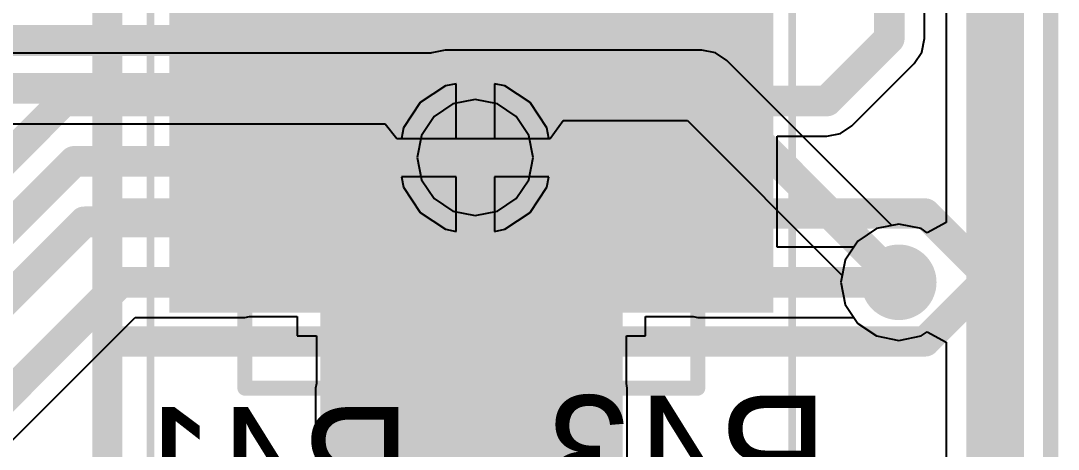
# Model space of a CAD drawing. Header units: millimetres. Extents: x 3.6 to 6.79, y 1.07 to 2.73.
# Drawn here: x 6.5175 to 6.7881, y 1.755 to 1.8666 of the extents above; entities that cross this region are included whole.
import ezdxf

# ---------------------------------------------------------------- set-up
doc = ezdxf.new("R2010")
doc.units = ezdxf.units.MM
doc.header["$MEASUREMENT"] = 0
for name, color, linetype in [('BottomLayer', 5, 'Continuous'), ('BottomOverlay', 54, 'Continuous'), ('KeepOutLayer', 6, 'Continuous'), ('Mechanical13', 56, 'Continuous'), ('Mechanical15', 56, 'Continuous'), ('MidLayer1', 16, 'Continuous'), ('MidLayer2', 76, 'Continuous'), ('MultiLayer', 9, 'Continuous'), ('TopLayer', 1, 'Continuous'), ('TopOverlay', 2, 'Continuous'), ('TopPaste', 8, 'Continuous'), ('TopSolder', 216, 'Continuous'), ('ViaHoleLayer', 16, 'Continuous')]:
    doc.layers.add(name, color=color, linetype=linetype)

# ---------------------------------------------------------------- blocks, each defined once
blk = doc.blocks.new('QFN40P300X300X80_21N_D_6')
at = {"layer": 'Mechanical13', "const_width": 0.00394}
for points in [[(-0.05906, 0.04331), (-0.04331, 0.05906)], [(-0.05906, -0.05906), (-0.05906, 0.05906)], [(-0.05906, 0.05906), (0.05906, 0.05906)], [(0.05906, -0.05906), (0.05906, 0.05906)], [(-0.05906, -0.05906), (0.05906, -0.05906)]]:
    blk.add_lwpolyline(points, dxfattribs=at)
at = {"layer": 'Mechanical13', "const_width": 0.00197}
for points in [[(-0.06004, 0.05906, 1), (-0.05807, 0.05906, 1)], [(-0.06004, 0.05906, 1), (-0.05807, 0.05906, 1)], [(-0.04429, 0.05906, 1), (-0.04232, 0.05906, 1)], [(0.05807, 0.05906, 1), (0.06004, 0.05906, 1)], [(0.05807, 0.05906, 1), (0.06004, 0.05906, 1)], [(-0.06004, 0.04331, 1), (-0.05807, 0.04331, 1)], [(-0.06004, -0.05906, 1), (-0.05807, -0.05906, 1)], [(-0.06004, -0.05906, 1), (-0.05807, -0.05906, 1)], [(0.05807, -0.05906, 1), (0.06004, -0.05906, 1)], [(0.05807, -0.05906, 1), (0.06004, -0.05906, 1)]]:
    blk.add_lwpolyline(points, format="xyb", close=True, dxfattribs=at)
at = {"layer": 'Mechanical15', "const_width": 0.00197}
for points in [[(-0.08366, -0.08366), (-0.08366, 0.08366)], [(-0.08366, 0.08366), (0.08366, 0.08366)], [(0.08366, -0.08366), (0.08366, 0.08366)], [(-0.08366, -0.08366), (0.08366, -0.08366)]]:
    blk.add_lwpolyline(points, dxfattribs=at)
at = {"layer": 'Mechanical15', "const_width": 0.000984}
for points in [[(-0.08415, 0.08366, 1), (-0.08317, 0.08366, 1)], [(-0.08415, 0.08366, 1), (-0.08317, 0.08366, 1)], [(0.08317, 0.08366, 1), (0.08415, 0.08366, 1)], [(0.08317, 0.08366, 1), (0.08415, 0.08366, 1)], [(-0.08415, -0.08366, 1), (-0.08317, -0.08366, 1)], [(-0.08415, -0.08366, 1), (-0.08317, -0.08366, 1)], [(0.08317, -0.08366, 1), (0.08415, -0.08366, 1)], [(0.08317, -0.08366, 1), (0.08415, -0.08366, 1)]]:
    blk.add_lwpolyline(points, format="xyb", close=True, dxfattribs=at)
at = {"layer": 'TopLayer'}
for points in [[(-0.02756, 0.04331), (-0.02756, 0.0748), (-0.03543, 0.04331), (-0.03543, 0.0748)], [(-0.01181, 0.04331), (-0.01181, 0.0748), (-0.01969, 0.04331), (-0.01969, 0.0748)], [(0.00394, 0.04331), (0.00394, 0.0748), (-0.00394, 0.04331), (-0.00394, 0.0748)], [(0.01969, 0.04331), (0.01969, 0.0748), (0.01181, 0.04331), (0.01181, 0.0748)], [(0.03543, 0.04331), (0.03543, 0.0748), (0.02756, 0.04331), (0.02756, 0.0748)], [(-0.0748, 0.02756), (-0.04331, 0.02756), (-0.0748, 0.03543), (-0.04331, 0.03543)], [(0.03543, -0.03543), (0.03543, 0.03543), (-0.03543, -0.03543), (-0.03543, 0.03543)], [(0.04331, 0.02756), (0.0748, 0.02756), (0.04331, 0.03543), (0.0748, 0.03543)], [(-0.0748, 0.01181), (-0.04331, 0.01181), (-0.0748, 0.01969), (-0.04331, 0.01969)], [(0.04331, 0.01181), (0.0748, 0.01181), (0.04331, 0.01969), (0.0748, 0.01969)], [(-0.0748, -0.00394), (-0.04331, -0.00394), (-0.0748, 0.00394), (-0.04331, 0.00394)], [(0.04331, -0.00394), (0.0748, -0.00394), (0.04331, 0.00394), (0.0748, 0.00394)], [(-0.0748, -0.01969), (-0.04331, -0.01969), (-0.0748, -0.01181), (-0.04331, -0.01181)], [(0.04331, -0.01969), (0.0748, -0.01969), (0.04331, -0.01181), (0.0748, -0.01181)], [(-0.0748, -0.03543), (-0.04331, -0.03543), (-0.0748, -0.02756), (-0.04331, -0.02756)], [(0.04331, -0.03543), (0.0748, -0.03543), (0.04331, -0.02756), (0.0748, -0.02756)], [(-0.02756, -0.0748), (-0.02756, -0.04331), (-0.03543, -0.0748), (-0.03543, -0.04331)], [(-0.01181, -0.0748), (-0.01181, -0.04331), (-0.01969, -0.0748), (-0.01969, -0.04331)], [(0.00394, -0.0748), (0.00394, -0.04331), (-0.00394, -0.0748), (-0.00394, -0.04331)], [(0.01969, -0.0748), (0.01969, -0.04331), (0.01181, -0.0748), (0.01181, -0.04331)], [(0.03543, -0.0748), (0.03543, -0.04331), (0.02756, -0.0748), (0.02756, -0.04331)]]:
    blk.add_solid(points, dxfattribs=at)
at = {"layer": 'TopOverlay'}
for points, const_width in [([(-0.07087, 0.05512, 1), (-0.07874, 0.05512, 1)], 0.00787), ([(-0.08071, 0.05512, 1), (-0.07677, 0.05512, 1)], 0.00394), ([(-0.07283, 0.05512, 1), (-0.0689, 0.05512, 1)], 0.00394)]:
    blk.add_lwpolyline(points, format="xyb", close=True, dxfattribs=dict(at, const_width=const_width))
at = {"layer": 'TopPaste'}
for points in [[(-0.02756, 0.04331), (-0.02756, 0.0748), (-0.03543, 0.04331), (-0.03543, 0.0748)], [(-0.01181, 0.04331), (-0.01181, 0.0748), (-0.01969, 0.04331), (-0.01969, 0.0748)], [(0.00394, 0.04331), (0.00394, 0.0748), (-0.00394, 0.04331), (-0.00394, 0.0748)], [(0.01969, 0.04331), (0.01969, 0.0748), (0.01181, 0.04331), (0.01181, 0.0748)], [(0.03543, 0.04331), (0.03543, 0.0748), (0.02756, 0.04331), (0.02756, 0.0748)], [(-0.0748, 0.02756), (-0.04331, 0.02756), (-0.0748, 0.03543), (-0.04331, 0.03543)], [(0.03543, -0.03543), (0.03543, 0.03543), (-0.03543, -0.03543), (-0.03543, 0.03543)], [(0.04331, 0.02756), (0.0748, 0.02756), (0.04331, 0.03543), (0.0748, 0.03543)], [(-0.0748, 0.01181), (-0.04331, 0.01181), (-0.0748, 0.01969), (-0.04331, 0.01969)], [(0.04331, 0.01181), (0.0748, 0.01181), (0.04331, 0.01969), (0.0748, 0.01969)], [(-0.0748, -0.00394), (-0.04331, -0.00394), (-0.0748, 0.00394), (-0.04331, 0.00394)], [(0.04331, -0.00394), (0.0748, -0.00394), (0.04331, 0.00394), (0.0748, 0.00394)], [(-0.0748, -0.01969), (-0.04331, -0.01969), (-0.0748, -0.01181), (-0.04331, -0.01181)], [(0.04331, -0.01969), (0.0748, -0.01969), (0.04331, -0.01181), (0.0748, -0.01181)], [(-0.0748, -0.03543), (-0.04331, -0.03543), (-0.0748, -0.02756), (-0.04331, -0.02756)], [(0.04331, -0.03543), (0.0748, -0.03543), (0.04331, -0.02756), (0.0748, -0.02756)], [(-0.02756, -0.0748), (-0.02756, -0.04331), (-0.03543, -0.0748), (-0.03543, -0.04331)], [(-0.01181, -0.0748), (-0.01181, -0.04331), (-0.01969, -0.0748), (-0.01969, -0.04331)], [(0.00394, -0.0748), (0.00394, -0.04331), (-0.00394, -0.0748), (-0.00394, -0.04331)], [(0.01969, -0.0748), (0.01969, -0.04331), (0.01181, -0.0748), (0.01181, -0.04331)], [(0.03543, -0.0748), (0.03543, -0.04331), (0.02756, -0.0748), (0.02756, -0.04331)]]:
    blk.add_solid(points, dxfattribs=at)
at = {"layer": 'TopSolder'}
for points in [[(-0.02356, 0.03931), (-0.02356, 0.0788), (-0.03943, 0.03931), (-0.03943, 0.0788)], [(-0.00781, 0.03931), (-0.00781, 0.0788), (-0.02369, 0.03931), (-0.02369, 0.0788)], [(0.00794, 0.03931), (0.00794, 0.0788), (-0.00794, 0.03931), (-0.00794, 0.0788)], [(0.02369, 0.03931), (0.02369, 0.0788), (0.00781, 0.03931), (0.00781, 0.0788)], [(0.03943, 0.03931), (0.03943, 0.0788), (0.02356, 0.03931), (0.02356, 0.0788)], [(-0.0788, 0.02356), (-0.03931, 0.02356), (-0.0788, 0.03943), (-0.03931, 0.03943)], [(0.03943, -0.03943), (0.03943, 0.03943), (-0.03943, -0.03943), (-0.03943, 0.03943)], [(0.03931, 0.02356), (0.0788, 0.02356), (0.03931, 0.03943), (0.0788, 0.03943)], [(-0.0788, 0.00781), (-0.03931, 0.00781), (-0.0788, 0.02369), (-0.03931, 0.02369)], [(0.03931, 0.00781), (0.0788, 0.00781), (0.03931, 0.02369), (0.0788, 0.02369)], [(-0.0788, -0.00794), (-0.03931, -0.00794), (-0.0788, 0.00794), (-0.03931, 0.00794)], [(0.03931, -0.00794), (0.0788, -0.00794), (0.03931, 0.00794), (0.0788, 0.00794)], [(-0.0788, -0.02369), (-0.03931, -0.02369), (-0.0788, -0.00781), (-0.03931, -0.00781)], [(0.03931, -0.02369), (0.0788, -0.02369), (0.03931, -0.00781), (0.0788, -0.00781)], [(-0.0788, -0.03943), (-0.03931, -0.03943), (-0.0788, -0.02356), (-0.03931, -0.02356)], [(0.03931, -0.03943), (0.0788, -0.03943), (0.03931, -0.02356), (0.0788, -0.02356)], [(-0.02356, -0.0788), (-0.02356, -0.03931), (-0.03943, -0.0788), (-0.03943, -0.03931)], [(-0.00781, -0.0788), (-0.00781, -0.03931), (-0.02369, -0.0788), (-0.02369, -0.03931)], [(0.00794, -0.0788), (0.00794, -0.03931), (-0.00794, -0.0788), (-0.00794, -0.03931)], [(0.02369, -0.0788), (0.02369, -0.03931), (0.00781, -0.0788), (0.00781, -0.03931)], [(0.03943, -0.0788), (0.03943, -0.03931), (0.02356, -0.0788), (0.02356, -0.03931)]]:
    blk.add_solid(points, dxfattribs=at)
blk = doc.blocks.new('JP3_D2C_B_114')
at = {"layer": 'BottomOverlay', "const_width": 0.00787}
for points in [[(0.08333, 0.42239), (0.1, 0.43906)], [(0.11667, 0.42239), (0.1, 0.43906)], [(0.08333, 0.21006), (0.08333, 0.42239)], [(0.11667, 0.20906), (0.11667, 0.42239)], [(0.15, 0.20906), (-0.15, 0.20906)]]:
    blk.add_lwpolyline(points, dxfattribs=at)
at = {"layer": 'BottomOverlay', "const_width": 0.00394}
for points in [[(0.09803, 0.43906, 1), (0.10197, 0.43906, 1)], [(0.09803, 0.43906, 1), (0.10197, 0.43906, 1)], [(0.08137, 0.42239, 1), (0.0853, 0.42239, 1)], [(0.08137, 0.42239, 1), (0.0853, 0.42239, 1)], [(0.1147, 0.42239, 1), (0.11864, 0.42239, 1)], [(0.1147, 0.42239, 1), (0.11864, 0.42239, 1)], [(0.08137, 0.21006, 1), (0.0853, 0.21006, 1)], [(0.1147, 0.20906, 1), (0.11864, 0.20906, 1)]]:
    blk.add_lwpolyline(points, format="xyb", close=True, dxfattribs=at)
at = {"layer": 'Mechanical15', "const_width": 0.00394}
blk.add_lwpolyline([(0.15984, 0.45512), (-0.15984, 0.45512)], dxfattribs=at)

msp = doc.modelspace()

# ---------------------------------------------------------------- linework, layer by layer
at = {"layer": 'BottomLayer'}
for p, q in [((6.75886, 2.7138), (6.75886, 1.81411)), ((6.62826, 1.84969), (6.62169, 1.84531)), ((6.631, 1.85024), (6.62826, 1.84969)), ((6.631, 1.836), (6.631, 1.85024)), ((6.64374, 1.84969), (6.641, 1.85024)), ((6.641, 1.85024), (6.641, 1.836)), ((6.65031, 1.84531), (6.64374, 1.84969)), ((6.62169, 1.84531), (6.61731, 1.83874)), ((6.65469, 1.83874), (6.65031, 1.84531)), ((6.61731, 1.83874), (6.61676, 1.836)), ((6.65524, 1.836), (6.65469, 1.83874)), ((6.61676, 1.836), (6.631, 1.836)), ((6.641, 1.836), (6.65524, 1.836)), ((6.631, 1.826), (6.61676, 1.826)), ((6.61676, 1.826), (6.61731, 1.82326)), ((6.631, 1.81176), (6.631, 1.826)), ((6.65524, 1.826), (6.641, 1.826)), ((6.641, 1.826), (6.641, 1.81176)), ((6.65469, 1.82326), (6.65524, 1.826)), ((6.61731, 1.82326), (6.62169, 1.81669)), ((6.65031, 1.81669), (6.65469, 1.82326)), ((6.62169, 1.81669), (6.62826, 1.81231)), ((6.64374, 1.81231), (6.65031, 1.81669)), ((6.7465, 1.81364), (6.7407, 1.81249)), ((6.75229, 1.81249), (6.7465, 1.81364)), ((6.75886, 1.81411), (6.75386, 1.81143)), ((6.62826, 1.81231), (6.631, 1.81176)), ((6.641, 1.81176), (6.64374, 1.81231)), ((6.7407, 1.81249), (6.7358, 1.8092)), ((6.75386, 1.81143), (6.75229, 1.81249)), ((6.7358, 1.8092), (6.73251, 1.8043)), ((6.73251, 1.8043), (6.73136, 1.7985)), ((6.73136, 1.7985), (6.73251, 1.79271)), ((6.73251, 1.79271), (6.7358, 1.7878)), ((6.7358, 1.7878), (6.7407, 1.78452)), ((6.7407, 1.78452), (6.7465, 1.78337)), ((6.7465, 1.78337), (6.75229, 1.78452)), ((6.75229, 1.78452), (6.75386, 1.78557)), ((6.75386, 1.78557), (6.75886, 1.7829)), ((6.75886, 1.7829), (6.75886, 1.59801))]:
    msp.add_line(p, q, dxfattribs=at)
at = {"layer": 'BottomLayer', "const_width": 0.00984}
for points in [[(6.63108, 1.831, 1), (6.64092, 1.831, 1)], [(6.74157, 1.7985, 1), (6.75142, 1.7985, 1)]]:
    msp.add_lwpolyline(points, format="xyb", close=True, dxfattribs=at)
at = {"layer": 'KeepOutLayer', "const_width": 0.015}
msp.add_lwpolyline([(6.77161, 1.073), (6.77161, 2.72654)], dxfattribs=at)
at = {"layer": 'MidLayer1'}
for p, q in [((6.75886, 2.7138), (6.75886, 1.81411)), ((6.636, 1.84613), (6.63021, 1.84498)), ((6.64179, 1.84498), (6.636, 1.84613)), ((6.63021, 1.84498), (6.6253, 1.8417)), ((6.6467, 1.8417), (6.64179, 1.84498)), ((6.6253, 1.8417), (6.62202, 1.83679)), ((6.64998, 1.83679), (6.6467, 1.8417)), ((6.62202, 1.83679), (6.62087, 1.831)), ((6.65113, 1.831), (6.64998, 1.83679)), ((6.62087, 1.831), (6.62202, 1.82521)), ((6.64998, 1.82521), (6.65113, 1.831)), ((6.62202, 1.82521), (6.6253, 1.8203)), ((6.6467, 1.8203), (6.64998, 1.82521)), ((6.6253, 1.8203), (6.63021, 1.81702)), ((6.64179, 1.81702), (6.6467, 1.8203)), ((6.63021, 1.81702), (6.636, 1.81587)), ((6.636, 1.81587), (6.64179, 1.81702)), ((6.7465, 1.81364), (6.7407, 1.81249)), ((6.75229, 1.81249), (6.7465, 1.81364)), ((6.75886, 1.81411), (6.75386, 1.81143)), ((6.7407, 1.81249), (6.7358, 1.8092)), ((6.75386, 1.81143), (6.75229, 1.81249)), ((6.7358, 1.8092), (6.73251, 1.8043)), ((6.73251, 1.8043), (6.73136, 1.7985)), ((6.73136, 1.7985), (6.73251, 1.79271)), ((6.73251, 1.79271), (6.7358, 1.7878)), ((6.7358, 1.7878), (6.7407, 1.78452)), ((6.7407, 1.78452), (6.7465, 1.78337)), ((6.7465, 1.78337), (6.75229, 1.78452)), ((6.75229, 1.78452), (6.75386, 1.78557)), ((6.75386, 1.78557), (6.75886, 1.7829)), ((6.75886, 1.7829), (6.75886, 1.08574))]:
    msp.add_line(p, q, dxfattribs=at)
at = {"layer": 'MidLayer1', "const_width": 0.00984}
for points in [[(6.63108, 1.831, 1), (6.64092, 1.831, 1)], [(6.74157, 1.7985, 1), (6.75142, 1.7985, 1)]]:
    msp.add_lwpolyline(points, format="xyb", close=True, dxfattribs=at)
at = {"layer": 'MidLayer2'}
for p, q in [((6.75886, 2.7138), (6.75886, 1.81411)), ((6.62447, 1.85818), (6.38297, 1.85818)), ((6.62468, 1.85832), (6.62447, 1.85818)), ((6.6282, 1.85902), (6.62468, 1.85832)), ((6.69516, 1.85902), (6.6282, 1.85902)), ((6.69867, 1.85832), (6.69516, 1.85902)), ((6.70165, 1.85633), (6.69867, 1.85832)), ((6.7447, 1.81328), (6.70165, 1.85633)), ((6.65555, 1.836), (6.65896, 1.84067)), ((6.65896, 1.84067), (6.69136, 1.84067)), ((6.69136, 1.84067), (6.73172, 1.8003)), ((6.4575, 1.83982), (6.61248, 1.83982)), ((6.61248, 1.83982), (6.61558, 1.836)), ((6.61558, 1.836), (6.65555, 1.836)), ((6.631, 1.826), (6.61676, 1.826)), ((6.61676, 1.826), (6.61731, 1.82326)), ((6.631, 1.81176), (6.631, 1.826)), ((6.65524, 1.826), (6.641, 1.826)), ((6.641, 1.826), (6.641, 1.81176)), ((6.65469, 1.82326), (6.65524, 1.826)), ((6.61731, 1.82326), (6.62169, 1.81669)), ((6.65031, 1.81669), (6.65469, 1.82326)), ((6.62169, 1.81669), (6.62826, 1.81231)), ((6.64374, 1.81231), (6.65031, 1.81669)), ((6.7465, 1.81364), (6.7447, 1.81328)), ((6.75229, 1.81249), (6.7465, 1.81364)), ((6.75886, 1.81411), (6.75386, 1.81143)), ((6.62826, 1.81231), (6.631, 1.81176)), ((6.641, 1.81176), (6.64374, 1.81231)), ((6.75386, 1.81143), (6.75229, 1.81249)), ((6.73172, 1.8003), (6.73136, 1.7985)), ((6.73136, 1.7985), (6.73251, 1.79271)), ((6.73251, 1.79271), (6.7358, 1.7878)), ((6.7358, 1.7878), (6.7407, 1.78452)), ((6.7407, 1.78452), (6.7465, 1.78337)), ((6.7465, 1.78337), (6.75229, 1.78452)), ((6.75229, 1.78452), (6.75386, 1.78557)), ((6.75386, 1.78557), (6.75886, 1.7829)), ((6.75886, 1.7829), (6.75886, 1.08574))]:
    msp.add_line(p, q, dxfattribs=at)
at = {"layer": 'MidLayer2', "const_width": 0.008}
for points in [[(6.62735, 1.849), (6.6282, 1.84984)], [(6.6282, 1.84984), (6.69516, 1.84984)], [(6.69516, 1.84984), (6.7465, 1.7985)], [(6.333, 1.849), (6.62735, 1.849)]]:
    msp.add_lwpolyline(points, dxfattribs=at)
at = {"layer": 'MidLayer2'}
for points, const_width in [([(6.6262, 1.84984, 1), (6.6302, 1.84984, 1)], 0.004), ([(6.6262, 1.84984, 1), (6.6302, 1.84984, 1)], 0.004), ([(6.69316, 1.84984, 1), (6.69716, 1.84984, 1)], 0.004), ([(6.69316, 1.84984, 1), (6.69716, 1.84984, 1)], 0.004), ([(6.62535, 1.849, 1), (6.62935, 1.849, 1)], 0.004), ([(6.62535, 1.849, 1), (6.62935, 1.849, 1)], 0.004), ([(6.63108, 1.831, 1), (6.64092, 1.831, 1)], 0.00984), ([(6.74157, 1.7985, 1), (6.75142, 1.7985, 1)], 0.00984), ([(6.7445, 1.7985, 1), (6.7485, 1.7985, 1)], 0.004)]:
    msp.add_lwpolyline(points, format="xyb", close=True, dxfattribs=dict(at, const_width=const_width))
at = {"layer": 'MultiLayer', "const_width": 0.00984}
for points in [[(6.63108, 1.831, 1), (6.64092, 1.831, 1)], [(6.74157, 1.7985, 1), (6.75142, 1.7985, 1)]]:
    msp.add_lwpolyline(points, format="xyb", close=True, dxfattribs=at)
at = {"layer": 'TopLayer'}
for p, q in [((6.75886, 2.7138), (6.75886, 1.81411)), ((6.75318, 1.862), (6.75318, 1.899)), ((6.75248, 1.85849), (6.75318, 1.862)), ((6.75049, 1.85551), (6.75248, 1.85849)), ((6.73424, 1.83926), (6.75049, 1.85551)), ((6.73126, 1.83727), (6.73424, 1.83926)), ((6.7148, 1.80768), (6.7148, 1.83657)), ((6.7148, 1.83657), (6.72775, 1.83657)), ((6.72775, 1.83657), (6.73126, 1.83727)), ((6.7465, 1.81364), (6.7407, 1.81249)), ((6.75229, 1.81249), (6.7465, 1.81364)), ((6.75886, 1.81411), (6.75386, 1.81143)), ((6.7407, 1.81249), (6.7358, 1.8092)), ((6.75386, 1.81143), (6.75229, 1.81249)), ((6.7358, 1.8092), (6.73478, 1.80768)), ((6.73478, 1.80768), (6.7148, 1.80768)), ((6.51429, 1.75632), (6.5473, 1.78933)), ((6.5473, 1.78933), (6.57594, 1.78933)), ((6.57594, 1.78933), (6.57715, 1.78957)), ((6.57715, 1.78957), (6.58957, 1.78957)), ((6.58957, 1.78957), (6.58957, 1.78457)), ((6.68043, 1.78457), (6.68043, 1.78957)), ((6.68043, 1.78957), (6.69285, 1.78957)), ((6.69285, 1.78957), (6.69406, 1.78933)), ((6.69406, 1.78933), (6.73478, 1.78933)), ((6.73478, 1.78933), (6.7358, 1.7878)), ((6.7358, 1.7878), (6.7407, 1.78452)), ((6.58957, 1.78457), (6.59457, 1.78457)), ((6.59457, 1.78457), (6.59457, 1.77215)), ((6.67543, 1.77215), (6.67543, 1.78457)), ((6.67543, 1.78457), (6.68043, 1.78457)), ((6.7407, 1.78452), (6.7465, 1.78337)), ((6.7465, 1.78337), (6.75229, 1.78452)), ((6.75229, 1.78452), (6.75386, 1.78557)), ((6.75386, 1.78557), (6.75886, 1.7829)), ((6.75886, 1.7829), (6.75886, 1.08574)), ((6.59457, 1.77215), (6.59433, 1.77094)), ((6.59433, 1.77094), (6.59433, 1.7493)), ((6.67567, 1.77094), (6.67543, 1.77215)), ((6.67567, 1.7293), (6.67567, 1.77094))]:
    msp.add_line(p, q, dxfattribs=at)
at = {"layer": 'TopLayer', "const_width": 0.008}
for points in [[(6.744, 1.862), (6.744, 1.899)], [(6.48899, 1.8615), (6.57594, 1.8615)], [(6.635, 1.83), (6.6665, 1.8615)], [(6.6665, 1.8615), (6.69406, 1.8615)], [(6.72775, 1.84575), (6.744, 1.862)], [(6.508, 1.825), (6.52875, 1.84575)], [(6.52875, 1.84575), (6.57594, 1.84575)], [(6.69406, 1.84575), (6.72775, 1.84575)], [(6.50438, 1.803), (6.53138, 1.83)], [(6.53138, 1.83), (6.57594, 1.83)], [(6.49077, 1.771), (6.53402, 1.81425)], [(6.53402, 1.81425), (6.57594, 1.81425)], [(6.502, 1.757), (6.5435, 1.7985)], [(6.5435, 1.7985), (6.57594, 1.7985)], [(6.69406, 1.7985), (6.7465, 1.7985)], [(6.6035, 1.7455), (6.6035, 1.77094)], [(6.61925, 1.71325), (6.61925, 1.77094)], [(6.635, 1.698), (6.635, 1.77094)], [(6.65075, 1.69275), (6.65075, 1.77094)], [(6.6665, 1.7255), (6.6665, 1.77094)]]:
    msp.add_lwpolyline(points, dxfattribs=at)
at = {"layer": 'TopLayer'}
for points, const_width in [([(6.57394, 1.8615, 1), (6.57794, 1.8615, 1)], 0.004), ([(6.6645, 1.8615, 1), (6.6685, 1.8615, 1)], 0.004), ([(6.6645, 1.8615, 1), (6.6685, 1.8615, 1)], 0.004), ([(6.69206, 1.8615, 1), (6.69606, 1.8615, 1)], 0.004), ([(6.742, 1.862, 1), (6.746, 1.862, 1)], 0.004), ([(6.742, 1.862, 1), (6.746, 1.862, 1)], 0.004), ([(6.52675, 1.84575, 1), (6.53075, 1.84575, 1)], 0.004), ([(6.52675, 1.84575, 1), (6.53075, 1.84575, 1)], 0.004), ([(6.57394, 1.84575, 1), (6.57794, 1.84575, 1)], 0.004), ([(6.69206, 1.84575, 1), (6.69606, 1.84575, 1)], 0.004), ([(6.72575, 1.84575, 1), (6.72975, 1.84575, 1)], 0.004), ([(6.72575, 1.84575, 1), (6.72975, 1.84575, 1)], 0.004), ([(6.63108, 1.831, 1), (6.64092, 1.831, 1)], 0.00984), ([(6.52938, 1.83, 1), (6.53338, 1.83, 1)], 0.004), ([(6.52938, 1.83, 1), (6.53338, 1.83, 1)], 0.004), ([(6.57394, 1.83, 1), (6.57794, 1.83, 1)], 0.004), ([(6.633, 1.83, 1), (6.637, 1.83, 1)], 0.004), ([(6.53202, 1.81425, 1), (6.53602, 1.81425, 1)], 0.004), ([(6.53202, 1.81425, 1), (6.53602, 1.81425, 1)], 0.004), ([(6.57394, 1.81425, 1), (6.57794, 1.81425, 1)], 0.004), ([(6.74157, 1.7985, 1), (6.75142, 1.7985, 1)], 0.00984), ([(6.5415, 1.7985, 1), (6.5455, 1.7985, 1)], 0.004), ([(6.5415, 1.7985, 1), (6.5455, 1.7985, 1)], 0.004), ([(6.57394, 1.7985, 1), (6.57794, 1.7985, 1)], 0.004), ([(6.69206, 1.7985, 1), (6.69606, 1.7985, 1)], 0.004), ([(6.7445, 1.7985, 1), (6.7485, 1.7985, 1)], 0.004), ([(6.6015, 1.77094, 1), (6.6055, 1.77094, 1)], 0.004), ([(6.61725, 1.77094, 1), (6.62125, 1.77094, 1)], 0.004), ([(6.633, 1.77094, 1), (6.637, 1.77094, 1)], 0.004), ([(6.64875, 1.77094, 1), (6.65275, 1.77094, 1)], 0.004), ([(6.6645, 1.77094, 1), (6.6685, 1.77094, 1)], 0.004)]:
    msp.add_lwpolyline(points, format="xyb", close=True, dxfattribs=dict(at, const_width=const_width))
at = {"layer": 'ViaHoleLayer', "const_width": 0.00591}
for points in [[(6.63305, 1.831, 1), (6.63895, 1.831, 1)], [(6.74354, 1.7985, 1), (6.74945, 1.7985, 1)]]:
    msp.add_lwpolyline(points, format="xyb", close=True, dxfattribs=at)

# ---------------------------------------------------------------- block references
for name, p, rotation in [('JP3_D2C_B_114', (6.331, 1.89977), 270), ('QFN40P300X300X80_21N_D_6', (6.635, 1.83), 360)]:
    msp.add_blockref(name, p, dxfattribs=dict(rotation=rotation))

# ---------------------------------------------------------------- texts
at = {"layer": 'BottomOverlay', "text_generation_flag": 2}
for s, p in [('R43', (6.728, 1.739)), ('R41', (6.61925, 1.736))]:
    msp.add_text(s, height=0.03, dxfattribs=at).set_placement(p)

doc.saveas('drawing.dxf')
